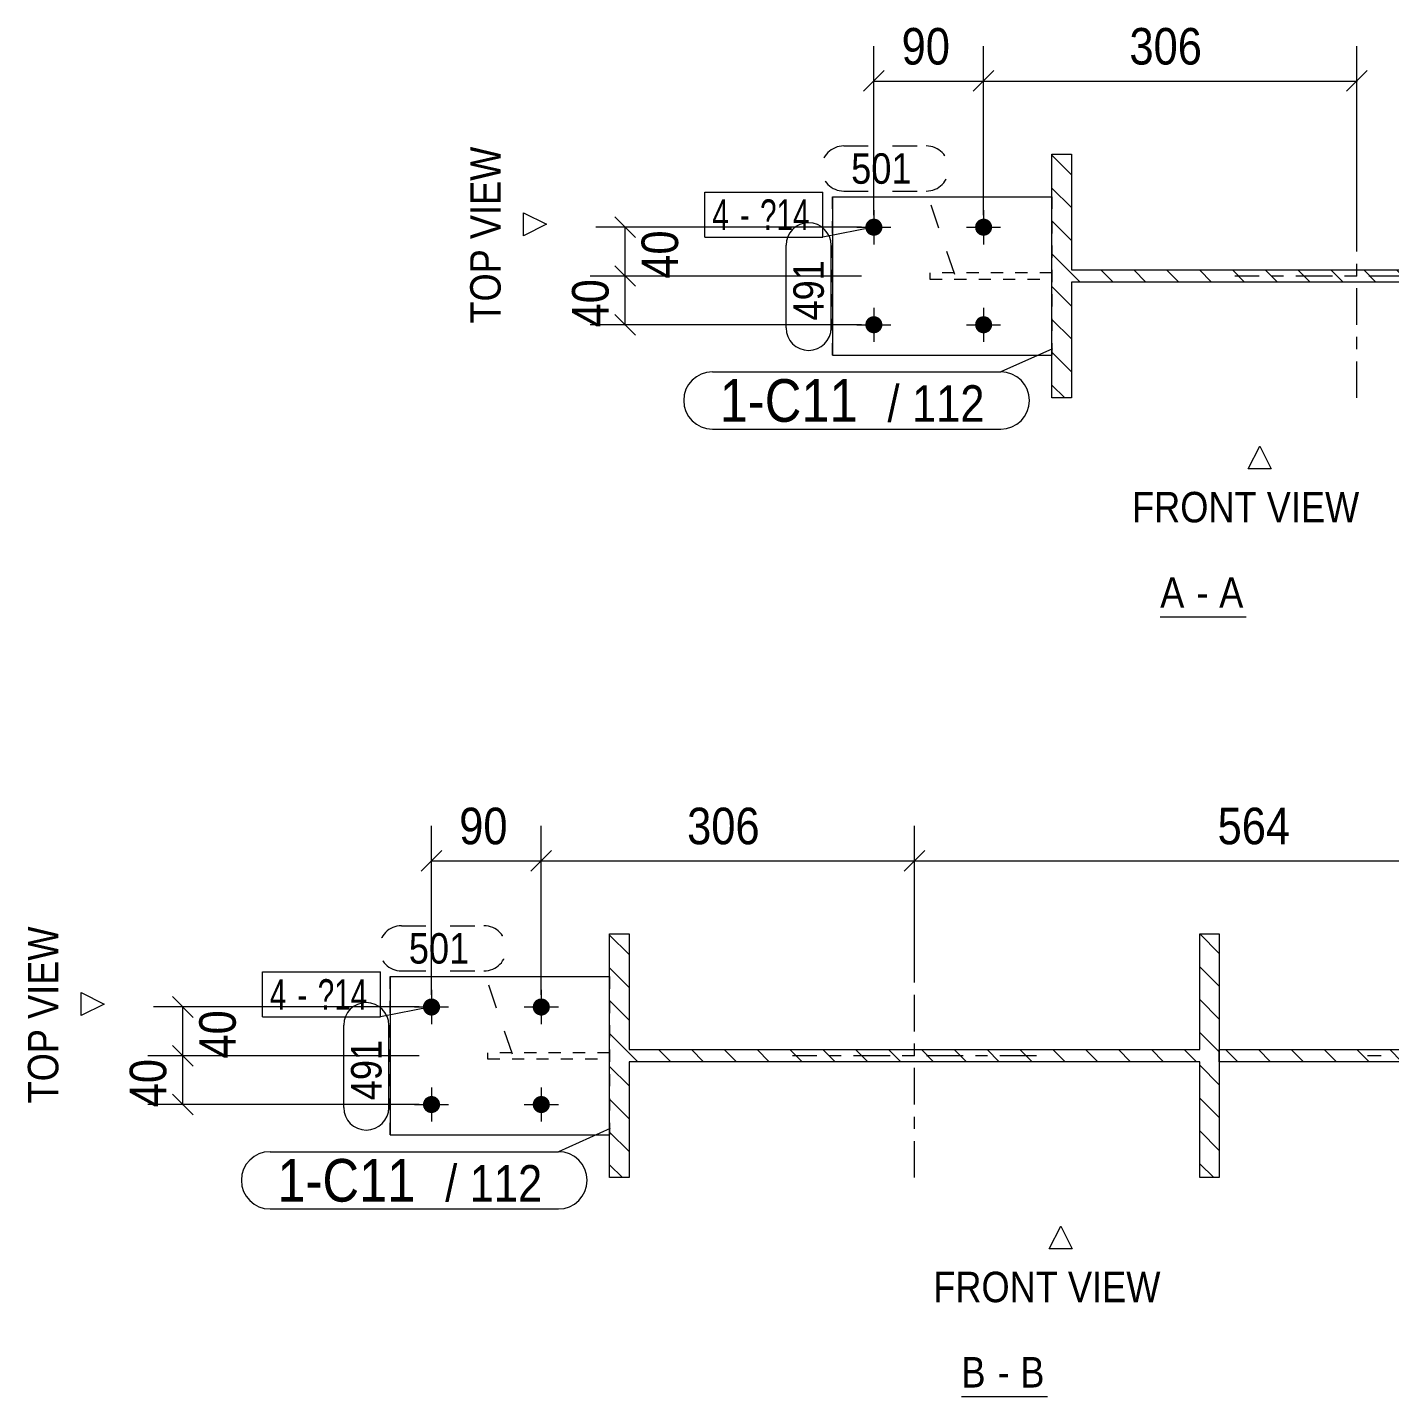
# Model space of a CAD drawing. Header units: millimetres. Extents: x 2 to 579, y 1 to 825.
# Drawn here: x 394.7 to 506.4, y 528.3 to 640.6 of the extents above; entities that cross this region are included whole.
import ezdxf

# ---------------------------------------------------------------- set-up
doc = ezdxf.new("R2010")
doc.units = ezdxf.units.MM
for name, pattern in [('XKITLINE00', [0]), ('XKITLINE01', [4, 1, -1, 1, -1]), ('XKITLINE02', [4, 2, -2]), ('XKITLINE03', [6, 3, -1, 1, -1])]:
    doc.linetypes.add(name, pattern=pattern)
for name, color, linetype, lineweight in [('Bolt', 3, 'Continuous', 0), ('BoltMark', 7, 'Continuous', 0), ('Dimensions', 7, 'Continuous', 0), ('OtherObjectType', 7, 'Continuous', 0), ('Part', 2, 'Continuous', 0), ('PartMark', 7, 'Continuous', 0)]:
    doc.layers.add(name, color=color, linetype=linetype, lineweight=lineweight)
doc.styles.add('ARIAL', font='ARIAL.TTF')
doc.styles.add('ARIAL_NARROW', font='ARIALN.TTF')

# ---------------------------------------------------------------- blocks, each defined once
blk = doc.blocks.new('*A1')
at = {"layer": 'Part', "color": 7, "linetype": 'XKITLINE00', "lineweight": 0}
for p, q in [((528.71, 628.64), (527.11, 630.24)), ((480.31, 628.55), (478.71, 630.15)), ((480.31, 625.86), (478.71, 627.46)), ((528.71, 625.95), (527.11, 627.55)), ((480.31, 623.16), (478.71, 624.76)), ((528.71, 623.26), (527.11, 624.86)), ((481.04, 619.74), (478.71, 622.07)), ((528.71, 620.56), (527.11, 622.16)), ((483.73, 619.74), (482.73, 620.74)), ((486.42, 619.74), (485.42, 620.74)), ((489.12, 619.74), (488.12, 620.74)), ((491.81, 619.74), (490.81, 620.74)), ((494.51, 619.74), (493.51, 620.74)), ((497.2, 619.74), (496.2, 620.74)), ((499.89, 619.74), (498.89, 620.74)), ((502.59, 619.74), (501.59, 620.74)), ((505.28, 619.74), (504.28, 620.74)), ((507.98, 619.74), (506.98, 620.74)), ((510.67, 619.74), (509.67, 620.74)), ((513.37, 619.74), (512.37, 620.74)), ((516.06, 619.74), (515.06, 620.74)), ((518.75, 619.74), (517.75, 620.74)), ((521.45, 619.74), (520.45, 620.74)), ((524.14, 619.74), (523.14, 620.74)), ((526.84, 619.74), (525.84, 620.74)), ((480.31, 617.78), (478.71, 619.38)), ((528.71, 617.87), (527.11, 619.47)), ((528.71, 615.17), (527.11, 616.77)), ((480.31, 615.08), (478.71, 616.68)), ((480.31, 612.39), (478.71, 613.99)), ((528.71, 612.48), (527.11, 614.08)), ((479.76, 610.24), (478.71, 611.29)), ((528.25, 610.24), (527.11, 611.39))]:
    blk.add_line(p, q, dxfattribs=at)
blk = doc.blocks.new('*A3')
at = {"layer": 'Part', "color": 7, "linetype": 'XKITLINE00', "lineweight": 0}
for p, q in [((444.04, 564.57), (442.44, 566.17)), ((492.44, 564.67), (490.84, 566.27)), ((444.04, 561.88), (442.44, 563.48)), ((492.44, 561.97), (490.84, 563.57)), ((444.04, 559.19), (442.44, 560.79)), ((492.44, 559.28), (490.84, 560.88)), ((444.76, 555.77), (442.44, 558.09)), ((492.44, 556.58), (490.84, 558.18)), ((447.46, 555.77), (446.46, 556.77)), ((450.15, 555.77), (449.15, 556.77)), ((452.85, 555.77), (451.85, 556.77)), ((455.54, 555.77), (454.54, 556.77)), ((458.23, 555.77), (457.23, 556.77)), ((460.93, 555.77), (459.93, 556.77)), ((463.62, 555.77), (462.62, 556.77)), ((466.32, 555.77), (465.32, 556.77)), ((469.01, 555.77), (468.01, 556.77)), ((471.7, 555.77), (470.7, 556.77)), ((474.4, 555.77), (473.4, 556.77)), ((477.09, 555.77), (476.09, 556.77)), ((479.79, 555.77), (478.79, 556.77)), ((482.48, 555.77), (481.48, 556.77)), ((485.17, 555.77), (484.17, 556.77)), ((487.87, 555.77), (486.87, 556.77)), ((490.56, 555.77), (489.56, 556.77)), ((444.04, 553.8), (442.44, 555.4)), ((492.44, 553.89), (490.84, 555.49)), ((444.04, 551.1), (442.44, 552.7)), ((492.44, 551.2), (490.84, 552.8)), ((444.04, 548.41), (442.44, 550.01)), ((492.44, 548.5), (490.84, 550.1)), ((443.49, 546.27), (442.44, 547.32)), ((491.98, 546.27), (490.84, 547.41))]:
    blk.add_line(p, q, dxfattribs=at)
blk = doc.blocks.new('*A4')
at = {"layer": 'Part', "color": 7, "linetype": 'XKITLINE00', "lineweight": 0}
for p, q in [((530.86, 564.66), (529.25, 566.27)), ((529.25, 566.27), (529.25, 566.27)), ((530.86, 561.96), (529.25, 563.57)), ((530.86, 559.27), (529.25, 560.88)), ((530.86, 556.58), (529.25, 558.18)), ((493.95, 555.77), (492.95, 556.77)), ((496.65, 555.77), (495.65, 556.77)), ((499.34, 555.77), (498.34, 556.77)), ((502.04, 555.77), (501.04, 556.77)), ((504.73, 555.77), (503.73, 556.77)), ((507.42, 555.77), (506.42, 556.77)), ((510.12, 555.77), (509.12, 556.77)), ((512.81, 555.77), (511.81, 556.77)), ((515.51, 555.77), (514.51, 556.77)), ((518.2, 555.77), (517.2, 556.77)), ((520.89, 555.77), (519.89, 556.77)), ((523.59, 555.77), (522.59, 556.77)), ((526.28, 555.77), (525.28, 556.77)), ((528.98, 555.77), (527.98, 556.77)), ((530.86, 553.88), (529.25, 555.49)), ((530.86, 551.19), (529.25, 552.8)), ((530.86, 548.49), (529.25, 550.1)), ((530.39, 546.27), (529.25, 547.41))]:
    blk.add_line(p, q, dxfattribs=at)
blk = doc.blocks.new('*A65')
at = {"layer": 'Bolt'}
for points in [[(464.15, 624.94), (464.18, 624.94), (464.21, 624.94), (464.25, 624.93), (464.28, 624.92), (464.32, 624.91), (464.35, 624.9), (464.38, 624.89), (464.41, 624.88), (464.44, 624.86), (464.47, 624.85), (464.5, 624.83), (464.53, 624.81), (464.56, 624.79), (464.58, 624.76), (464.61, 624.74), (464.63, 624.71), (464.65, 624.69), (464.67, 624.66), (464.69, 624.63), (464.71, 624.6), (464.73, 624.57), (464.74, 624.54), (464.76, 624.51), (464.77, 624.48), (464.78, 624.45), (464.79, 624.41), (464.8, 624.38), (464.8, 624.35), (464.81, 624.31), (464.81, 624.28), (464.81, 624.24), (464.81, 624.21), (464.81, 624.18), (464.8, 624.14), (464.8, 624.11), (464.79, 624.07), (464.78, 624.04), (464.77, 624.01), (464.76, 623.98), (464.74, 623.95), (464.73, 623.91), (464.71, 623.88), (464.69, 623.86), (464.67, 623.83), (464.65, 623.8), (464.63, 623.77), (464.61, 623.75), (464.58, 623.73), (464.56, 623.7), (464.53, 623.68), (464.5, 623.66), (464.47, 623.64), (464.44, 623.63), (464.41, 623.61), (464.38, 623.6), (464.35, 623.59), (464.32, 623.57), (464.28, 623.57), (464.25, 623.56), (464.21, 623.55), (464.18, 623.55), (464.15, 623.55), (464.11, 623.54), (464.08, 623.55), (464.04, 623.55), (464.01, 623.55), (463.98, 623.56), (463.94, 623.57), (463.91, 623.57), (463.88, 623.59), (463.84, 623.6), (463.81, 623.61), (463.78, 623.63), (463.75, 623.64), (463.72, 623.66), (463.69, 623.68), (463.67, 623.7), (463.64, 623.73), (463.62, 623.75), (463.59, 623.77), (463.57, 623.8), (463.55, 623.83), (463.53, 623.86), (463.51, 623.88), (463.49, 623.91), (463.48, 623.95), (463.47, 623.98), (463.45, 624.01), (463.44, 624.04), (463.43, 624.07), (463.43, 624.11), (463.42, 624.14), (463.42, 624.18), (463.41, 624.21), (463.41, 624.24), (463.41, 624.28), (463.42, 624.31), (463.42, 624.35), (463.43, 624.38), (463.43, 624.41), (463.44, 624.45), (463.45, 624.48), (463.47, 624.51), (463.48, 624.54), (463.49, 624.57), (463.51, 624.6), (463.53, 624.63), (463.55, 624.66), (463.57, 624.69), (463.59, 624.71), (463.62, 624.74), (463.64, 624.76), (463.67, 624.79), (463.69, 624.81), (463.72, 624.83), (463.75, 624.85), (463.78, 624.86), (463.81, 624.88), (463.84, 624.89), (463.88, 624.9), (463.91, 624.91), (463.94, 624.92), (463.98, 624.93), (464.01, 624.94), (464.04, 624.94), (464.08, 624.94), (464.11, 624.94)], [(473.15, 624.94), (473.18, 624.94), (473.21, 624.94), (473.25, 624.93), (473.28, 624.92), (473.32, 624.91), (473.35, 624.9), (473.38, 624.89), (473.41, 624.88), (473.44, 624.86), (473.47, 624.85), (473.5, 624.83), (473.53, 624.81), (473.56, 624.79), (473.58, 624.76), (473.61, 624.74), (473.63, 624.71), (473.65, 624.69), (473.67, 624.66), (473.69, 624.63), (473.71, 624.6), (473.73, 624.57), (473.74, 624.54), (473.76, 624.51), (473.77, 624.48), (473.78, 624.45), (473.79, 624.41), (473.8, 624.38), (473.8, 624.35), (473.81, 624.31), (473.81, 624.28), (473.81, 624.24), (473.81, 624.21), (473.81, 624.18), (473.8, 624.14), (473.8, 624.11), (473.79, 624.07), (473.78, 624.04), (473.77, 624.01), (473.76, 623.98), (473.74, 623.95), (473.73, 623.91), (473.71, 623.88), (473.69, 623.86), (473.67, 623.83), (473.65, 623.8), (473.63, 623.77), (473.61, 623.75), (473.58, 623.73), (473.56, 623.7), (473.53, 623.68), (473.5, 623.66), (473.47, 623.64), (473.44, 623.63), (473.41, 623.61), (473.38, 623.6), (473.35, 623.59), (473.32, 623.57), (473.28, 623.57), (473.25, 623.56), (473.21, 623.55), (473.18, 623.55), (473.15, 623.55), (473.11, 623.54), (473.08, 623.55), (473.04, 623.55), (473.01, 623.55), (472.98, 623.56), (472.94, 623.57), (472.91, 623.57), (472.88, 623.59), (472.84, 623.6), (472.81, 623.61), (472.78, 623.63), (472.75, 623.64), (472.72, 623.66), (472.69, 623.68), (472.67, 623.7), (472.64, 623.73), (472.62, 623.75), (472.59, 623.77), (472.57, 623.8), (472.55, 623.83), (472.53, 623.86), (472.51, 623.88), (472.49, 623.91), (472.48, 623.95), (472.47, 623.98), (472.45, 624.01), (472.44, 624.04), (472.43, 624.07), (472.43, 624.11), (472.42, 624.14), (472.42, 624.18), (472.41, 624.21), (472.41, 624.24), (472.41, 624.28), (472.42, 624.31), (472.42, 624.35), (472.43, 624.38), (472.43, 624.41), (472.44, 624.45), (472.45, 624.48), (472.47, 624.51), (472.48, 624.54), (472.49, 624.57), (472.51, 624.6), (472.53, 624.63), (472.55, 624.66), (472.57, 624.69), (472.59, 624.71), (472.62, 624.74), (472.64, 624.76), (472.67, 624.79), (472.69, 624.81), (472.72, 624.83), (472.75, 624.85), (472.78, 624.86), (472.81, 624.88), (472.84, 624.89), (472.88, 624.9), (472.91, 624.91), (472.94, 624.92), (472.98, 624.93), (473.01, 624.94), (473.04, 624.94), (473.08, 624.94), (473.11, 624.94)], [(464.15, 616.94), (464.18, 616.94), (464.21, 616.94), (464.25, 616.93), (464.28, 616.92), (464.32, 616.91), (464.35, 616.9), (464.38, 616.89), (464.41, 616.88), (464.44, 616.86), (464.47, 616.85), (464.5, 616.83), (464.53, 616.81), (464.56, 616.79), (464.58, 616.76), (464.61, 616.74), (464.63, 616.71), (464.65, 616.69), (464.67, 616.66), (464.69, 616.63), (464.71, 616.6), (464.73, 616.57), (464.74, 616.54), (464.76, 616.51), (464.77, 616.48), (464.78, 616.45), (464.79, 616.41), (464.8, 616.38), (464.8, 616.35), (464.81, 616.31), (464.81, 616.28), (464.81, 616.24), (464.81, 616.21), (464.81, 616.18), (464.8, 616.14), (464.8, 616.11), (464.79, 616.07), (464.78, 616.04), (464.77, 616.01), (464.76, 615.98), (464.74, 615.95), (464.73, 615.91), (464.71, 615.88), (464.69, 615.86), (464.67, 615.83), (464.65, 615.8), (464.63, 615.77), (464.61, 615.75), (464.58, 615.73), (464.56, 615.7), (464.53, 615.68), (464.5, 615.66), (464.47, 615.64), (464.44, 615.63), (464.41, 615.61), (464.38, 615.6), (464.35, 615.59), (464.32, 615.57), (464.28, 615.57), (464.25, 615.56), (464.21, 615.55), (464.18, 615.55), (464.15, 615.55), (464.11, 615.54), (464.08, 615.55), (464.04, 615.55), (464.01, 615.55), (463.98, 615.56), (463.94, 615.57), (463.91, 615.57), (463.88, 615.59), (463.84, 615.6), (463.81, 615.61), (463.78, 615.63), (463.75, 615.64), (463.72, 615.66), (463.69, 615.68), (463.67, 615.7), (463.64, 615.73), (463.62, 615.75), (463.59, 615.77), (463.57, 615.8), (463.55, 615.83), (463.53, 615.86), (463.51, 615.88), (463.49, 615.91), (463.48, 615.95), (463.47, 615.98), (463.45, 616.01), (463.44, 616.04), (463.43, 616.07), (463.43, 616.11), (463.42, 616.14), (463.42, 616.18), (463.41, 616.21), (463.41, 616.24), (463.41, 616.28), (463.42, 616.31), (463.42, 616.35), (463.43, 616.38), (463.43, 616.41), (463.44, 616.45), (463.45, 616.48), (463.47, 616.51), (463.48, 616.54), (463.49, 616.57), (463.51, 616.6), (463.53, 616.63), (463.55, 616.66), (463.57, 616.69), (463.59, 616.71), (463.62, 616.74), (463.64, 616.76), (463.67, 616.79), (463.69, 616.81), (463.72, 616.83), (463.75, 616.85), (463.78, 616.86), (463.81, 616.88), (463.84, 616.89), (463.88, 616.9), (463.91, 616.91), (463.94, 616.92), (463.98, 616.93), (464.01, 616.94), (464.04, 616.94), (464.08, 616.94), (464.11, 616.94)], [(473.15, 616.94), (473.18, 616.94), (473.21, 616.94), (473.25, 616.93), (473.28, 616.92), (473.32, 616.91), (473.35, 616.9), (473.38, 616.89), (473.41, 616.88), (473.44, 616.86), (473.47, 616.85), (473.5, 616.83), (473.53, 616.81), (473.56, 616.79), (473.58, 616.76), (473.61, 616.74), (473.63, 616.71), (473.65, 616.69), (473.67, 616.66), (473.69, 616.63), (473.71, 616.6), (473.73, 616.57), (473.74, 616.54), (473.76, 616.51), (473.77, 616.48), (473.78, 616.45), (473.79, 616.41), (473.8, 616.38), (473.8, 616.35), (473.81, 616.31), (473.81, 616.28), (473.81, 616.24), (473.81, 616.21), (473.81, 616.18), (473.8, 616.14), (473.8, 616.11), (473.79, 616.07), (473.78, 616.04), (473.77, 616.01), (473.76, 615.98), (473.74, 615.95), (473.73, 615.91), (473.71, 615.88), (473.69, 615.86), (473.67, 615.83), (473.65, 615.8), (473.63, 615.77), (473.61, 615.75), (473.58, 615.73), (473.56, 615.7), (473.53, 615.68), (473.5, 615.66), (473.47, 615.64), (473.44, 615.63), (473.41, 615.61), (473.38, 615.6), (473.35, 615.59), (473.32, 615.57), (473.28, 615.57), (473.25, 615.56), (473.21, 615.55), (473.18, 615.55), (473.15, 615.55), (473.11, 615.54), (473.08, 615.55), (473.04, 615.55), (473.01, 615.55), (472.98, 615.56), (472.94, 615.57), (472.91, 615.57), (472.88, 615.59), (472.84, 615.6), (472.81, 615.61), (472.78, 615.63), (472.75, 615.64), (472.72, 615.66), (472.69, 615.68), (472.67, 615.7), (472.64, 615.73), (472.62, 615.75), (472.59, 615.77), (472.57, 615.8), (472.55, 615.83), (472.53, 615.86), (472.51, 615.88), (472.49, 615.91), (472.48, 615.95), (472.47, 615.98), (472.45, 616.01), (472.44, 616.04), (472.43, 616.07), (472.43, 616.11), (472.42, 616.14), (472.42, 616.18), (472.41, 616.21), (472.41, 616.24), (472.41, 616.28), (472.42, 616.31), (472.42, 616.35), (472.43, 616.38), (472.43, 616.41), (472.44, 616.45), (472.45, 616.48), (472.47, 616.51), (472.48, 616.54), (472.49, 616.57), (472.51, 616.6), (472.53, 616.63), (472.55, 616.66), (472.57, 616.69), (472.59, 616.71), (472.62, 616.74), (472.64, 616.76), (472.67, 616.79), (472.69, 616.81), (472.72, 616.83), (472.75, 616.85), (472.78, 616.86), (472.81, 616.88), (472.84, 616.89), (472.88, 616.9), (472.91, 616.91), (472.94, 616.92), (472.98, 616.93), (473.01, 616.94), (473.04, 616.94), (473.08, 616.94), (473.11, 616.94)]]:
    blk.add_hatch(color=3, dxfattribs=at).paths.add_polyline_path(points, flags=17)
at = {"layer": 'Bolt', "color": 3, "linetype": 'XKITLINE00', "lineweight": 0}
for p, q in [((464.11, 625.64), (464.11, 622.84)), ((473.11, 625.64), (473.11, 622.84)), ((462.71, 624.24), (465.51, 624.24)), ((471.71, 624.24), (474.51, 624.24)), ((464.11, 617.64), (464.11, 614.84)), ((473.11, 617.64), (473.11, 614.84)), ((462.71, 616.24), (465.51, 616.24)), ((471.71, 616.24), (474.51, 616.24))]:
    blk.add_line(p, q, dxfattribs=at)
blk = doc.blocks.new('*A66')
at = {"layer": 'Part', "color": 2, "linetype": 'XKITLINE00', "lineweight": 0}
for p, q in [((478.71, 610.24), (478.71, 630.24)), ((478.71, 630.24), (480.31, 630.24)), ((480.31, 630.24), (480.31, 620.74)), ((527.11, 630.24), (528.71, 630.24)), ((527.11, 620.74), (527.11, 630.24)), ((528.71, 630.24), (528.71, 610.24)), ((480.31, 620.74), (527.11, 620.74)), ((527.11, 619.74), (480.31, 619.74)), ((480.31, 619.74), (480.31, 610.24)), ((527.11, 610.24), (527.11, 619.74)), ((480.31, 610.24), (478.71, 610.24)), ((528.71, 610.24), (527.11, 610.24))]:
    blk.add_line(p, q, dxfattribs=at)
at = {"layer": 'Part', "color": 7, "linetype": 'XKITLINE03', "lineweight": 0}
for p, q in [((503.71, 610.24), (503.71, 630.24)), ((513.71, 620.24), (493.71, 620.24))]:
    blk.add_line(p, q, dxfattribs=at)
blk = doc.blocks.new('*A67')
at = {"layer": 'Part', "color": 7, "linetype": 'XKITLINE01', "lineweight": 0}
for p, q in [((468.71, 620.49), (468.71, 619.99)), ((478.71, 620.49), (468.71, 620.49)), ((478.71, 619.99), (478.71, 620.49)), ((468.71, 619.99), (478.71, 619.99))]:
    blk.add_line(p, q, dxfattribs=at)
blk = doc.blocks.new('*A68')
at = {"layer": 'Part', "color": 2, "linetype": 'XKITLINE00', "lineweight": 0}
for p, q in [((460.71, 626.74), (460.71, 613.74)), ((460.71, 626.74), (478.71, 626.74)), ((460.71, 613.74), (478.71, 613.74))]:
    blk.add_line(p, q, dxfattribs=at)
at = {"layer": 'Part', "color": 7, "linetype": 'XKITLINE01', "lineweight": 0}
for p, q in [((460.71, 613.74), (460.71, 626.74)), ((478.71, 613.74), (478.71, 626.74)), ((478.71, 626.74), (478.71, 613.74))]:
    blk.add_line(p, q, dxfattribs=at)
blk = doc.blocks.new('*A72')
at = {"layer": 'Bolt'}
for points in [[(427.87, 560.97), (427.91, 560.96), (427.94, 560.96), (427.98, 560.95), (428.01, 560.95), (428.04, 560.94), (428.07, 560.93), (428.11, 560.91), (428.14, 560.9), (428.17, 560.88), (428.2, 560.87), (428.23, 560.85), (428.26, 560.83), (428.28, 560.81), (428.31, 560.79), (428.33, 560.76), (428.36, 560.74), (428.38, 560.71), (428.4, 560.68), (428.42, 560.66), (428.44, 560.63), (428.46, 560.6), (428.47, 560.57), (428.49, 560.53), (428.5, 560.5), (428.51, 560.47), (428.52, 560.44), (428.53, 560.4), (428.53, 560.37), (428.54, 560.34), (428.54, 560.3), (428.54, 560.27), (428.54, 560.23), (428.54, 560.2), (428.53, 560.16), (428.53, 560.13), (428.52, 560.1), (428.51, 560.06), (428.5, 560.03), (428.49, 560), (428.47, 559.97), (428.46, 559.94), (428.44, 559.91), (428.42, 559.88), (428.4, 559.85), (428.38, 559.82), (428.36, 559.8), (428.33, 559.77), (428.31, 559.75), (428.28, 559.73), (428.26, 559.7), (428.23, 559.69), (428.2, 559.67), (428.17, 559.65), (428.14, 559.63), (428.11, 559.62), (428.07, 559.61), (428.04, 559.6), (428.01, 559.59), (427.98, 559.58), (427.94, 559.57), (427.91, 559.57), (427.87, 559.57), (427.84, 559.57), (427.8, 559.57), (427.77, 559.57), (427.74, 559.57), (427.7, 559.58), (427.67, 559.59), (427.64, 559.6), (427.6, 559.61), (427.57, 559.62), (427.54, 559.63), (427.51, 559.65), (427.48, 559.67), (427.45, 559.69), (427.42, 559.7), (427.4, 559.73), (427.37, 559.75), (427.34, 559.77), (427.32, 559.8), (427.3, 559.82), (427.28, 559.85), (427.26, 559.88), (427.24, 559.91), (427.22, 559.94), (427.21, 559.97), (427.19, 560), (427.18, 560.03), (427.17, 560.06), (427.16, 560.1), (427.15, 560.13), (427.15, 560.16), (427.14, 560.2), (427.14, 560.23), (427.14, 560.27), (427.14, 560.3), (427.14, 560.34), (427.15, 560.37), (427.15, 560.4), (427.16, 560.44), (427.17, 560.47), (427.18, 560.5), (427.19, 560.53), (427.21, 560.57), (427.22, 560.6), (427.24, 560.63), (427.26, 560.66), (427.28, 560.68), (427.3, 560.71), (427.32, 560.74), (427.34, 560.76), (427.37, 560.79), (427.4, 560.81), (427.42, 560.83), (427.45, 560.85), (427.48, 560.87), (427.51, 560.88), (427.54, 560.9), (427.57, 560.91), (427.6, 560.93), (427.64, 560.94), (427.67, 560.95), (427.7, 560.95), (427.74, 560.96), (427.77, 560.96), (427.8, 560.97), (427.84, 560.97)], [(436.87, 560.97), (436.91, 560.96), (436.94, 560.96), (436.98, 560.95), (437.01, 560.95), (437.04, 560.94), (437.07, 560.93), (437.11, 560.91), (437.14, 560.9), (437.17, 560.88), (437.2, 560.87), (437.23, 560.85), (437.26, 560.83), (437.28, 560.81), (437.31, 560.79), (437.33, 560.76), (437.36, 560.74), (437.38, 560.71), (437.4, 560.68), (437.42, 560.66), (437.44, 560.63), (437.46, 560.6), (437.47, 560.57), (437.49, 560.53), (437.5, 560.5), (437.51, 560.47), (437.52, 560.44), (437.53, 560.4), (437.53, 560.37), (437.54, 560.34), (437.54, 560.3), (437.54, 560.27), (437.54, 560.23), (437.54, 560.2), (437.53, 560.16), (437.53, 560.13), (437.52, 560.1), (437.51, 560.06), (437.5, 560.03), (437.49, 560), (437.47, 559.97), (437.46, 559.94), (437.44, 559.91), (437.42, 559.88), (437.4, 559.85), (437.38, 559.82), (437.36, 559.8), (437.33, 559.77), (437.31, 559.75), (437.28, 559.73), (437.26, 559.7), (437.23, 559.69), (437.2, 559.67), (437.17, 559.65), (437.14, 559.63), (437.11, 559.62), (437.07, 559.61), (437.04, 559.6), (437.01, 559.59), (436.98, 559.58), (436.94, 559.57), (436.91, 559.57), (436.87, 559.57), (436.84, 559.57), (436.8, 559.57), (436.77, 559.57), (436.74, 559.57), (436.7, 559.58), (436.67, 559.59), (436.64, 559.6), (436.6, 559.61), (436.57, 559.62), (436.54, 559.63), (436.51, 559.65), (436.48, 559.67), (436.45, 559.69), (436.42, 559.7), (436.4, 559.73), (436.37, 559.75), (436.34, 559.77), (436.32, 559.8), (436.3, 559.82), (436.28, 559.85), (436.26, 559.88), (436.24, 559.91), (436.22, 559.94), (436.21, 559.97), (436.19, 560), (436.18, 560.03), (436.17, 560.06), (436.16, 560.1), (436.15, 560.13), (436.15, 560.16), (436.14, 560.2), (436.14, 560.23), (436.14, 560.27), (436.14, 560.3), (436.14, 560.34), (436.15, 560.37), (436.15, 560.4), (436.16, 560.44), (436.17, 560.47), (436.18, 560.5), (436.19, 560.53), (436.21, 560.57), (436.22, 560.6), (436.24, 560.63), (436.26, 560.66), (436.28, 560.68), (436.3, 560.71), (436.32, 560.74), (436.34, 560.76), (436.37, 560.79), (436.4, 560.81), (436.42, 560.83), (436.45, 560.85), (436.48, 560.87), (436.51, 560.88), (436.54, 560.9), (436.57, 560.91), (436.6, 560.93), (436.64, 560.94), (436.67, 560.95), (436.7, 560.95), (436.74, 560.96), (436.77, 560.96), (436.8, 560.97), (436.84, 560.97)], [(427.87, 552.97), (427.91, 552.96), (427.94, 552.96), (427.98, 552.95), (428.01, 552.95), (428.04, 552.94), (428.07, 552.93), (428.11, 552.91), (428.14, 552.9), (428.17, 552.88), (428.2, 552.87), (428.23, 552.85), (428.26, 552.83), (428.28, 552.81), (428.31, 552.79), (428.33, 552.76), (428.36, 552.74), (428.38, 552.71), (428.4, 552.68), (428.42, 552.66), (428.44, 552.63), (428.46, 552.6), (428.47, 552.57), (428.49, 552.53), (428.5, 552.5), (428.51, 552.47), (428.52, 552.44), (428.53, 552.4), (428.53, 552.37), (428.54, 552.34), (428.54, 552.3), (428.54, 552.27), (428.54, 552.23), (428.54, 552.2), (428.53, 552.16), (428.53, 552.13), (428.52, 552.1), (428.51, 552.06), (428.5, 552.03), (428.49, 552), (428.47, 551.97), (428.46, 551.94), (428.44, 551.91), (428.42, 551.88), (428.4, 551.85), (428.38, 551.82), (428.36, 551.8), (428.33, 551.77), (428.31, 551.75), (428.28, 551.73), (428.26, 551.7), (428.23, 551.69), (428.2, 551.67), (428.17, 551.65), (428.14, 551.63), (428.11, 551.62), (428.07, 551.61), (428.04, 551.6), (428.01, 551.59), (427.98, 551.58), (427.94, 551.57), (427.91, 551.57), (427.87, 551.57), (427.84, 551.57), (427.8, 551.57), (427.77, 551.57), (427.74, 551.57), (427.7, 551.58), (427.67, 551.59), (427.64, 551.6), (427.6, 551.61), (427.57, 551.62), (427.54, 551.63), (427.51, 551.65), (427.48, 551.67), (427.45, 551.69), (427.42, 551.7), (427.4, 551.73), (427.37, 551.75), (427.34, 551.77), (427.32, 551.8), (427.3, 551.82), (427.28, 551.85), (427.26, 551.88), (427.24, 551.91), (427.22, 551.94), (427.21, 551.97), (427.19, 552), (427.18, 552.03), (427.17, 552.06), (427.16, 552.1), (427.15, 552.13), (427.15, 552.16), (427.14, 552.2), (427.14, 552.23), (427.14, 552.27), (427.14, 552.3), (427.14, 552.34), (427.15, 552.37), (427.15, 552.4), (427.16, 552.44), (427.17, 552.47), (427.18, 552.5), (427.19, 552.53), (427.21, 552.57), (427.22, 552.6), (427.24, 552.63), (427.26, 552.66), (427.28, 552.68), (427.3, 552.71), (427.32, 552.74), (427.34, 552.76), (427.37, 552.79), (427.4, 552.81), (427.42, 552.83), (427.45, 552.85), (427.48, 552.87), (427.51, 552.88), (427.54, 552.9), (427.57, 552.91), (427.6, 552.93), (427.64, 552.94), (427.67, 552.95), (427.7, 552.95), (427.74, 552.96), (427.77, 552.96), (427.8, 552.97), (427.84, 552.97)], [(436.87, 552.97), (436.91, 552.96), (436.94, 552.96), (436.98, 552.95), (437.01, 552.95), (437.04, 552.94), (437.07, 552.93), (437.11, 552.91), (437.14, 552.9), (437.17, 552.88), (437.2, 552.87), (437.23, 552.85), (437.26, 552.83), (437.28, 552.81), (437.31, 552.79), (437.33, 552.76), (437.36, 552.74), (437.38, 552.71), (437.4, 552.68), (437.42, 552.66), (437.44, 552.63), (437.46, 552.6), (437.47, 552.57), (437.49, 552.53), (437.5, 552.5), (437.51, 552.47), (437.52, 552.44), (437.53, 552.4), (437.53, 552.37), (437.54, 552.34), (437.54, 552.3), (437.54, 552.27), (437.54, 552.23), (437.54, 552.2), (437.53, 552.16), (437.53, 552.13), (437.52, 552.1), (437.51, 552.06), (437.5, 552.03), (437.49, 552), (437.47, 551.97), (437.46, 551.94), (437.44, 551.91), (437.42, 551.88), (437.4, 551.85), (437.38, 551.82), (437.36, 551.8), (437.33, 551.77), (437.31, 551.75), (437.28, 551.73), (437.26, 551.7), (437.23, 551.69), (437.2, 551.67), (437.17, 551.65), (437.14, 551.63), (437.11, 551.62), (437.07, 551.61), (437.04, 551.6), (437.01, 551.59), (436.98, 551.58), (436.94, 551.57), (436.91, 551.57), (436.87, 551.57), (436.84, 551.57), (436.8, 551.57), (436.77, 551.57), (436.74, 551.57), (436.7, 551.58), (436.67, 551.59), (436.64, 551.6), (436.6, 551.61), (436.57, 551.62), (436.54, 551.63), (436.51, 551.65), (436.48, 551.67), (436.45, 551.69), (436.42, 551.7), (436.4, 551.73), (436.37, 551.75), (436.34, 551.77), (436.32, 551.8), (436.3, 551.82), (436.28, 551.85), (436.26, 551.88), (436.24, 551.91), (436.22, 551.94), (436.21, 551.97), (436.19, 552), (436.18, 552.03), (436.17, 552.06), (436.16, 552.1), (436.15, 552.13), (436.15, 552.16), (436.14, 552.2), (436.14, 552.23), (436.14, 552.27), (436.14, 552.3), (436.14, 552.34), (436.15, 552.37), (436.15, 552.4), (436.16, 552.44), (436.17, 552.47), (436.18, 552.5), (436.19, 552.53), (436.21, 552.57), (436.22, 552.6), (436.24, 552.63), (436.26, 552.66), (436.28, 552.68), (436.3, 552.71), (436.32, 552.74), (436.34, 552.76), (436.37, 552.79), (436.4, 552.81), (436.42, 552.83), (436.45, 552.85), (436.48, 552.87), (436.51, 552.88), (436.54, 552.9), (436.57, 552.91), (436.6, 552.93), (436.64, 552.94), (436.67, 552.95), (436.7, 552.95), (436.74, 552.96), (436.77, 552.96), (436.8, 552.97), (436.84, 552.97)]]:
    blk.add_hatch(color=3, dxfattribs=at).paths.add_polyline_path(points, flags=17)
at = {"layer": 'Bolt', "color": 3, "linetype": 'XKITLINE00', "lineweight": 0}
for p, q in [((427.84, 561.67), (427.84, 558.87)), ((436.84, 561.67), (436.84, 558.87)), ((426.44, 560.27), (429.24, 560.27)), ((435.44, 560.27), (438.24, 560.27)), ((427.84, 553.67), (427.84, 550.87)), ((436.84, 553.67), (436.84, 550.87)), ((426.44, 552.27), (429.24, 552.27)), ((435.44, 552.27), (438.24, 552.27))]:
    blk.add_line(p, q, dxfattribs=at)
blk = doc.blocks.new('*A73')
at = {"layer": 'Part', "color": 2, "linetype": 'XKITLINE00', "lineweight": 0}
for p, q in [((442.44, 546.27), (442.44, 566.27)), ((442.44, 566.27), (444.04, 566.27)), ((444.04, 566.27), (444.04, 556.77)), ((490.84, 566.27), (492.44, 566.27)), ((490.84, 556.77), (490.84, 566.27)), ((492.44, 566.27), (492.44, 546.27)), ((444.04, 556.77), (490.84, 556.77)), ((490.84, 555.77), (444.04, 555.77)), ((444.04, 555.77), (444.04, 546.27)), ((490.84, 546.27), (490.84, 555.77)), ((444.04, 546.27), (442.44, 546.27)), ((492.44, 546.27), (490.84, 546.27))]:
    blk.add_line(p, q, dxfattribs=at)
at = {"layer": 'Part', "color": 7, "linetype": 'XKITLINE03', "lineweight": 0}
for p, q in [((467.44, 546.27), (467.44, 566.27)), ((477.44, 556.27), (457.44, 556.27))]:
    blk.add_line(p, q, dxfattribs=at)
blk = doc.blocks.new('*A76')
at = {"layer": 'Part', "color": 7, "linetype": 'XKITLINE01', "lineweight": 0}
for p, q in [((432.44, 556.52), (432.44, 556.02)), ((442.44, 556.52), (432.44, 556.52)), ((442.44, 556.02), (442.44, 556.52)), ((432.44, 556.02), (442.44, 556.02))]:
    blk.add_line(p, q, dxfattribs=at)
blk = doc.blocks.new('*A77')
at = {"layer": 'Part', "color": 2, "linetype": 'XKITLINE00', "lineweight": 0}
for p, q in [((424.44, 562.77), (424.44, 549.77)), ((424.44, 562.77), (442.44, 562.77)), ((424.44, 549.77), (442.44, 549.77))]:
    blk.add_line(p, q, dxfattribs=at)
at = {"layer": 'Part', "color": 7, "linetype": 'XKITLINE01', "lineweight": 0}
for p, q in [((424.44, 549.77), (424.44, 562.77)), ((442.44, 549.77), (442.44, 562.77)), ((442.44, 562.77), (442.44, 549.77))]:
    blk.add_line(p, q, dxfattribs=at)
blk = doc.blocks.new('*A78')
at = {"layer": 'Part', "color": 2, "linetype": 'XKITLINE00', "lineweight": 0}
for p, q in [((528.14, 566.27), (530.86, 566.27)), ((529.25, 556.77), (529.25, 566.27)), ((530.86, 566.27), (530.86, 546.27)), ((492.44, 555.77), (492.44, 556.77)), ((492.44, 556.77), (492.44, 556.77)), ((492.44, 556.77), (529.25, 556.77)), ((529.25, 555.77), (492.44, 555.77)), ((529.25, 546.27), (529.25, 555.77)), ((530.86, 546.27), (528.14, 546.27))]:
    blk.add_line(p, q, dxfattribs=at)
at = {"layer": 'Part', "color": 7, "linetype": 'XKITLINE03', "lineweight": 0}
blk.add_line((505.71, 556.27), (504.59, 556.27), dxfattribs=at)
blk = doc.blocks.new('*A188')
at = {"layer": 'Dimensions', "color": 7, "linetype": 'XKITLINE00', "lineweight": 0}
for p, q in [((464.11, 625.24), (464.11, 639.09)), ((473.11, 625.24), (473.11, 639.09)), ((464.96, 637.09), (463.26, 635.4)), ((473.96, 637.09), (472.26, 635.4)), ((464.11, 636.24), (473.11, 636.24))]:
    blk.add_line(p, q, dxfattribs=at)
at = {"layer": 'Dimensions', "color": 3}
for p in [(464.11, 636.24), (473.11, 636.24)]:
    blk.add_point(p, dxfattribs=at)
at = {"layer": 'Dimensions', "color": 3, "style": 'ARIAL', "width": 0.85}
blk.add_text('90', height=3, dxfattribs=at).set_placement((466.39, 637.59))
blk = doc.blocks.new('*A189')
at = {"layer": 'Dimensions', "color": 7, "linetype": 'XKITLINE00', "lineweight": 0}
for p, q in [((473.11, 625.24), (473.11, 639.09)), ((503.71, 625.24), (503.71, 639.09)), ((473.96, 637.09), (472.26, 635.4)), ((504.56, 637.09), (502.86, 635.4)), ((473.11, 636.24), (503.71, 636.24))]:
    blk.add_line(p, q, dxfattribs=at)
at = {"layer": 'Dimensions', "color": 3}
for p in [(473.11, 636.24), (503.71, 636.24)]:
    blk.add_point(p, dxfattribs=at)
at = {"layer": 'Dimensions', "color": 3, "style": 'ARIAL', "width": 0.85}
blk.add_text('306', height=3, dxfattribs=at).set_placement((485.07, 637.59))
blk = doc.blocks.new('*A190')
at = {"layer": 'Dimensions', "color": 7, "linetype": 'XKITLINE00', "lineweight": 0}
for p, q in [((463.11, 620.24), (440.86, 620.24)), ((442.86, 621.09), (444.56, 619.4)), ((443.71, 616.24), (443.71, 620.24)), ((442.86, 617.09), (444.56, 615.4)), ((463.11, 616.24), (440.86, 616.24))]:
    blk.add_line(p, q, dxfattribs=at)
at = {"layer": 'Dimensions', "color": 3}
for p in [(443.71, 620.24), (443.71, 616.24)]:
    blk.add_point(p, dxfattribs=at)
at = {"layer": 'Dimensions', "color": 3, "style": 'ARIAL', "width": 0.85}
blk.add_text('40', height=3, rotation=90.0002, dxfattribs=at).set_placement((442.36, 616.02))
blk = doc.blocks.new('*A191')
at = {"layer": 'Dimensions', "color": 7, "linetype": 'XKITLINE00', "lineweight": 0}
for p, q in [((442.86, 625.09), (444.56, 623.4)), ((463.11, 624.24), (441.31, 624.24)), ((443.71, 620.24), (443.71, 624.24)), ((463.11, 620.24), (441.31, 620.24)), ((442.86, 621.09), (444.56, 619.4))]:
    blk.add_line(p, q, dxfattribs=at)
at = {"layer": 'Dimensions', "color": 3}
for p in [(443.71, 624.24), (443.71, 620.24)]:
    blk.add_point(p, dxfattribs=at)
at = {"layer": 'Dimensions', "color": 3, "style": 'ARIAL', "width": 0.85}
blk.add_text('40', height=3, rotation=90.0002, dxfattribs=at).set_placement((448.06, 620.02))
blk = doc.blocks.new('*A192')
at = {"layer": 'BoltMark', "color": 7, "linetype": 'XKITLINE00', "lineweight": 0}
for p, q in [((450.26, 627.13), (459.94, 627.13)), ((450.26, 623.43), (450.26, 627.13)), ((459.94, 623.43), (459.94, 627.13)), ((464.11, 624.24), (459.94, 623.43)), ((450.26, 623.43), (459.94, 623.43))]:
    blk.add_line(p, q, dxfattribs=at)
at = {"layer": 'BoltMark', "color": 3, "style": 'ARIAL_NARROW', "width": 0.85}
for s, p in [('4', (450.86, 624.03)), ('?14', (454.78, 624.03)), ('-', (453.13, 624.03))]:
    blk.add_text(s, height=2.5, dxfattribs=at).set_placement(p)
blk = doc.blocks.new('*A194')
at = {"layer": 'PartMark', "color": 7, "linetype": 'XKITLINE00', "lineweight": 0}
for p, q in [((456.91, 615.99), (456.91, 622.76)), ((460.61, 615.99), (460.61, 622.76))]:
    blk.add_line(p, q, dxfattribs=at)
for centre, start, end in [((458.76, 622.76), 0, 180), ((458.76, 615.99), 180, 0)]:
    blk.add_arc(centre, 1.85, start, end, dxfattribs=at)
at = {"layer": 'PartMark', "color": 3, "style": 'ARIAL', "width": 0.85}
blk.add_text('491', height=2.5, rotation=90.0002, dxfattribs=at).set_placement((460.01, 616.59))
blk = doc.blocks.new('*A195')
at = {"layer": 'PartMark', "color": 7, "linetype": 'XKITLINE02', "lineweight": 0}
for p, q in [((461.65, 630.91), (468.41, 630.91)), ((461.65, 627.21), (468.41, 627.21)), ((470.74, 620.37), (468.41, 627.21))]:
    blk.add_line(p, q, dxfattribs=at)
for centre, start, end in [((461.65, 629.06), 90, 270), ((468.41, 629.06), 270, 90)]:
    blk.add_arc(centre, 1.85, start, end, dxfattribs=at)
at = {"layer": 'PartMark', "color": 3, "style": 'ARIAL', "width": 0.85}
blk.add_text('501', height=2.5, dxfattribs=at).set_placement((462.25, 627.81))
blk = doc.blocks.new('*A196')
at = {"layer": 'PartMark', "color": 7, "linetype": 'XKITLINE00', "lineweight": 0}
for p, q in [((478.76, 614.27), (474.52, 612.38)), ((450.87, 612.38), (474.52, 612.38)), ((450.87, 607.68), (474.52, 607.68))]:
    blk.add_line(p, q, dxfattribs=at)
for centre, start, end in [((450.87, 610.03), 90, 270), ((474.52, 610.03), 270, 90)]:
    blk.add_arc(centre, 2.35, start, end, dxfattribs=at)
at = {"layer": 'PartMark', "color": 1, "style": 'ARIAL', "width": 0.85}
blk.add_text('1-C11', height=3.5, dxfattribs=at).set_placement((451.47, 608.28))
at = {"layer": 'PartMark', "color": 3, "style": 'ARIAL', "width": 0.85}
for s, p in [('/', (465.23, 608.28)), ('112', (467.24, 608.28))]:
    blk.add_text(s, height=3, dxfattribs=at).set_placement(p)
blk = doc.blocks.new('*A197')
at = {"layer": 'OtherObjectType', "color": 7, "linetype": 'XKITLINE00', "lineweight": 0}
for p, q in [((435.39, 623.55), (435.39, 625.43)), ((435.39, 625.43), (437.26, 624.49)), ((437.26, 624.49), (435.39, 623.55)), ((437.26, 624.49), (437.26, 624.49)), ((494.81, 604.41), (495.75, 606.28)), ((495.75, 606.28), (496.69, 604.41)), ((495.75, 606.28), (495.75, 606.28)), ((496.69, 604.41), (494.81, 604.41)), ((487.59, 592.28), (494.65, 592.28))]:
    blk.add_line(p, q, dxfattribs=at)
at = {"layer": 'OtherObjectType', "color": 7, "style": 'ARIAL', "width": 0.85}
blk.add_text('TOP VIEW', height=2.5, rotation=90, dxfattribs=at).set_placement((433.51, 616.34))
for s, p in [('FRONT VIEW', (485.28, 600.03)), ('A', (487.59, 593.03)), ('A', (492.43, 593.03)), ('-', (490.57, 593.03))]:
    blk.add_text(s, height=2.5, dxfattribs=at).set_placement(p)
blk = doc.blocks.new('*A198')
at = {"layer": 'Dimensions', "color": 7, "linetype": 'XKITLINE00', "lineweight": 0}
for p, q in [((427.84, 561.27), (427.84, 575.12)), ((436.84, 561.27), (436.84, 575.12)), ((428.69, 573.12), (426.99, 571.42)), ((437.69, 573.12), (435.99, 571.42)), ((427.84, 572.27), (436.84, 572.27))]:
    blk.add_line(p, q, dxfattribs=at)
at = {"layer": 'Dimensions', "color": 3}
for p in [(427.84, 572.27), (436.84, 572.27)]:
    blk.add_point(p, dxfattribs=at)
at = {"layer": 'Dimensions', "color": 3, "style": 'ARIAL', "width": 0.85}
blk.add_text('90', height=3, dxfattribs=at).set_placement((430.11, 573.62))
blk = doc.blocks.new('*A199')
at = {"layer": 'Dimensions', "color": 7, "linetype": 'XKITLINE00', "lineweight": 0}
for p, q in [((436.84, 561.27), (436.84, 575.12)), ((467.44, 562.47), (467.44, 575.12)), ((437.69, 573.12), (435.99, 571.42)), ((468.29, 573.12), (466.59, 571.42)), ((436.84, 572.27), (467.44, 572.27))]:
    blk.add_line(p, q, dxfattribs=at)
at = {"layer": 'Dimensions', "color": 3}
for p in [(436.84, 572.27), (467.44, 572.27)]:
    blk.add_point(p, dxfattribs=at)
at = {"layer": 'Dimensions', "color": 3, "style": 'ARIAL', "width": 0.85}
blk.add_text('306', height=3, dxfattribs=at).set_placement((448.8, 573.62))
blk = doc.blocks.new('*A200')
at = {"layer": 'Dimensions', "color": 7, "linetype": 'XKITLINE00', "lineweight": 0}
for p, q in [((467.44, 562.47), (467.44, 575.12)), ((523.84, 552.07), (523.84, 575.12)), ((468.29, 573.12), (466.59, 571.42)), ((524.69, 573.12), (522.99, 571.42)), ((467.44, 572.27), (523.84, 572.27))]:
    blk.add_line(p, q, dxfattribs=at)
at = {"layer": 'Dimensions', "color": 3}
for p in [(467.44, 572.27), (523.84, 572.27)]:
    blk.add_point(p, dxfattribs=at)
at = {"layer": 'Dimensions', "color": 3, "style": 'ARIAL', "width": 0.85}
blk.add_text('564', height=3, dxfattribs=at).set_placement((492.3, 573.62))
blk = doc.blocks.new('*A203')
at = {"layer": 'Dimensions', "color": 7, "linetype": 'XKITLINE00', "lineweight": 0}
for p, q in [((426.84, 556.27), (404.59, 556.27)), ((406.59, 557.12), (408.29, 555.42)), ((407.44, 552.27), (407.44, 556.27)), ((406.59, 553.12), (408.29, 551.42)), ((426.84, 552.27), (404.59, 552.27))]:
    blk.add_line(p, q, dxfattribs=at)
at = {"layer": 'Dimensions', "color": 3}
for p in [(407.44, 556.27), (407.44, 552.27)]:
    blk.add_point(p, dxfattribs=at)
at = {"layer": 'Dimensions', "color": 3, "style": 'ARIAL', "width": 0.85}
blk.add_text('40', height=3, rotation=90.0002, dxfattribs=at).set_placement((406.09, 552.04))
blk = doc.blocks.new('*A204')
at = {"layer": 'Dimensions', "color": 7, "linetype": 'XKITLINE00', "lineweight": 0}
for p, q in [((406.59, 561.12), (408.29, 559.42)), ((426.84, 560.27), (405.04, 560.27)), ((407.44, 556.27), (407.44, 560.27)), ((426.84, 556.27), (405.04, 556.27)), ((406.59, 557.12), (408.29, 555.42))]:
    blk.add_line(p, q, dxfattribs=at)
at = {"layer": 'Dimensions', "color": 3}
for p in [(407.44, 560.27), (407.44, 556.27)]:
    blk.add_point(p, dxfattribs=at)
at = {"layer": 'Dimensions', "color": 3, "style": 'ARIAL', "width": 0.85}
blk.add_text('40', height=3, rotation=90.0002, dxfattribs=at).set_placement((411.79, 556.04))
blk = doc.blocks.new('*A205')
at = {"layer": 'BoltMark', "color": 7, "linetype": 'XKITLINE00', "lineweight": 0}
for p, q in [((413.98, 563.15), (423.67, 563.15)), ((413.98, 559.45), (413.98, 563.15)), ((423.67, 559.45), (423.67, 563.15)), ((413.98, 559.45), (423.67, 559.45)), ((427.84, 560.27), (423.67, 559.45))]:
    blk.add_line(p, q, dxfattribs=at)
at = {"layer": 'BoltMark', "color": 3, "style": 'ARIAL_NARROW', "width": 0.85}
for s, p in [('4', (414.58, 560.05)), ('?14', (418.51, 560.05)), ('-', (416.85, 560.05))]:
    blk.add_text(s, height=2.5, dxfattribs=at).set_placement(p)
blk = doc.blocks.new('*A208')
at = {"layer": 'PartMark', "color": 7, "linetype": 'XKITLINE00', "lineweight": 0}
for p, q in [((420.64, 552.02), (420.64, 558.78)), ((424.34, 552.02), (424.34, 558.78))]:
    blk.add_line(p, q, dxfattribs=at)
for centre, start, end in [((422.49, 558.78), 0, 180), ((422.49, 552.02), 180, 0)]:
    blk.add_arc(centre, 1.85, start, end, dxfattribs=at)
at = {"layer": 'PartMark', "color": 3, "style": 'ARIAL', "width": 0.85}
blk.add_text('491', height=2.5, rotation=90.0002, dxfattribs=at).set_placement((423.74, 552.62))
blk = doc.blocks.new('*A209')
at = {"layer": 'PartMark', "color": 7, "linetype": 'XKITLINE02', "lineweight": 0}
for p, q in [((425.38, 566.93), (432.14, 566.93)), ((425.38, 563.23), (432.14, 563.23)), ((434.47, 556.39), (432.14, 563.23))]:
    blk.add_line(p, q, dxfattribs=at)
for centre, start, end in [((425.38, 565.08), 90, 270), ((432.14, 565.08), 270, 90)]:
    blk.add_arc(centre, 1.85, start, end, dxfattribs=at)
at = {"layer": 'PartMark', "color": 3, "style": 'ARIAL', "width": 0.85}
blk.add_text('501', height=2.5, dxfattribs=at).set_placement((425.98, 563.83))
blk = doc.blocks.new('*A212')
at = {"layer": 'PartMark', "color": 7, "linetype": 'XKITLINE00', "lineweight": 0}
for p, q in [((442.49, 550.3), (438.25, 548.4)), ((414.6, 548.4), (438.25, 548.4)), ((414.6, 543.7), (438.25, 543.7))]:
    blk.add_line(p, q, dxfattribs=at)
for centre, start, end in [((414.6, 546.05), 90, 270), ((438.25, 546.05), 270, 90)]:
    blk.add_arc(centre, 2.35, start, end, dxfattribs=at)
at = {"layer": 'PartMark', "color": 1, "style": 'ARIAL', "width": 0.85}
blk.add_text('1-C11', height=3.5, dxfattribs=at).set_placement((415.2, 544.3))
at = {"layer": 'PartMark', "color": 3, "style": 'ARIAL', "width": 0.85}
for s, p in [('/', (428.96, 544.3)), ('112', (430.97, 544.3))]:
    blk.add_text(s, height=3, dxfattribs=at).set_placement(p)
blk = doc.blocks.new('*A213')
at = {"layer": 'OtherObjectType', "color": 7, "linetype": 'XKITLINE00', "lineweight": 0}
for p, q in [((399.11, 559.57), (399.11, 561.45)), ((399.11, 561.45), (400.99, 560.51)), ((400.99, 560.51), (399.11, 559.57)), ((400.99, 560.51), (400.99, 560.51)), ((478.5, 540.43), (479.44, 542.3)), ((479.44, 542.3), (480.38, 540.43)), ((479.44, 542.3), (479.44, 542.3)), ((480.38, 540.43), (478.5, 540.43)), ((471.29, 528.3), (478.34, 528.3))]:
    blk.add_line(p, q, dxfattribs=at)
at = {"layer": 'OtherObjectType', "color": 7, "style": 'ARIAL', "width": 0.85}
blk.add_text('TOP VIEW', height=2.5, rotation=90, dxfattribs=at).set_placement((397.24, 552.36))
for s, p in [('FRONT VIEW', (468.98, 536.05)), ('B', (471.29, 529.05)), ('B', (476.12, 529.05)), ('-', (474.26, 529.05))]:
    blk.add_text(s, height=2.5, dxfattribs=at).set_placement(p)

msp = doc.modelspace()

# ---------------------------------------------------------------- block references
at = {"lineweight": 0}
for name in ['*A188', '*A189', '*A195', '*A1', '*A66', '*A192', '*A68', '*A191', '*A194', '*A65', '*A190', '*A67', '*A196', '*A198', '*A199', '*A200', '*A209', '*A3', '*A73', '*A78', '*A4', '*A205', '*A77', '*A204', '*A208', '*A72', '*A203', '*A76', '*A212']:
    msp.add_blockref(name, (0, 0), dxfattribs=at)
at = {"layer": 'OtherObjectType', "lineweight": 0}
for name in ['*A197', '*A213']:
    msp.add_blockref(name, (0, 0), dxfattribs=at)

doc.saveas('drawing.dxf')
